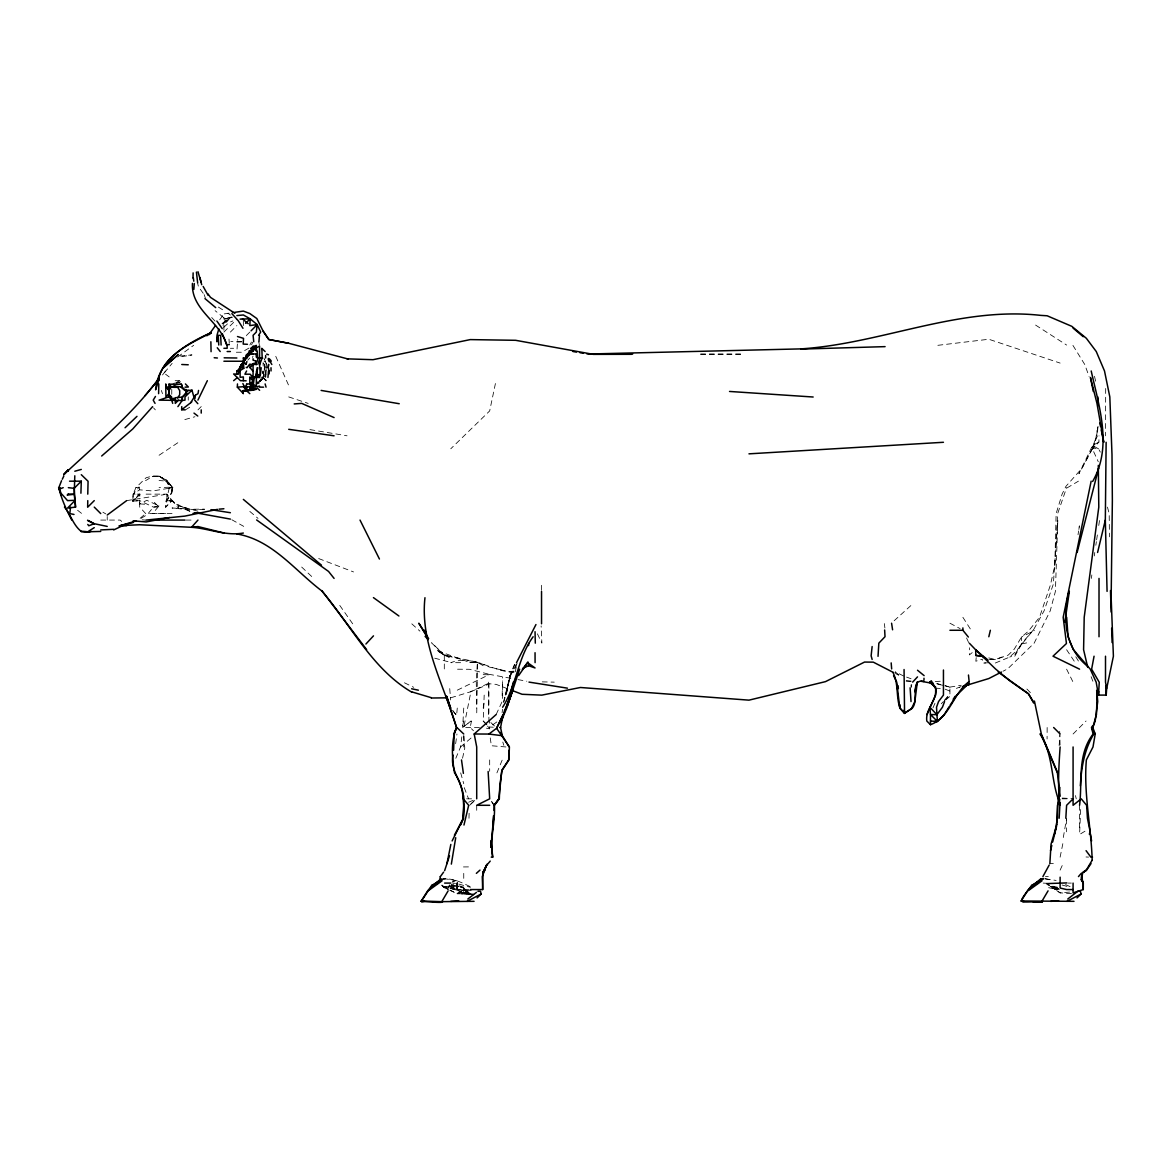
<?xml version="1.0" encoding="UTF-8"?>
<svg xmlns="http://www.w3.org/2000/svg" width="1172" height="1172" viewBox="0 0 1172 1172"><rect width="100%" height="100%" fill="white"/><g stroke="black" fill="none" stroke-linecap="round" stroke-linejoin="round"><path stroke-width="0.75" stroke-dasharray="5 3.75" d="M229.199 313.158L223.896 313.95L223.896 319.106L229.448 318.374L222.914 324.395L228.833 318.081L232.056 317.436M1047.153 727.504L1047.079 738.946M470.236 894.661L463.746 890.603L463.746 888.112L460.01 886.486M471.276 890.5L463.746 890.603L463.746 887.966L460.508 886.926M469.664 662.4L477.751 662.253L444.305 655.075L436.673 650.445L469.664 662.4L477.663 662.136L476.711 714.539M1105.679 388.474L1105.504 435.808M488.621 714.539L488.973 682.133M1098.911 442.049L1092.538 445.477L1092.641 449.023L1098.911 442.049L1099.014 435.808M468.99 818.261L469.137 811.786M541.405 590.292L541.537 584.901M502.158 695.567L502.642 677.138M990.443 659.397L995.306 659.587L1008.272 655.075L1014.263 649.156L1021.486 637.055L1028.342 631.239L1039.52 617.307L1050.449 584.901L1054.785 565.446L1056.133 513.585L1062.096 494.145L1065.919 486.365L1082.034 468.214L1092.333 448.773L1092.538 445.521L1092.231 447.865L1098.677 448.92L1100.303 452.114M1097.812 427.165L1097.446 435.808L1092.231 447.865L1096.758 435.808L1097.358 427.165M1084.964 831.226L1079.588 834.464L1080.76 807.025M185 508.795L172.035 507.989L185 509.337L191.49 512.018L171.625 501.015L165.56 507.447L167.039 500.62L171.698 493.134L172.767 487.655L166.746 480.359L159.07 476.184L152.594 476.022L146.104 477.737L135.879 487.655L133.169 494.232L132.817 501.074L139.629 500.62L153.415 507.11L159.07 507.11L152.594 500.62M1054.785 565.446L1057.671 513.585L1066.608 487.655M262.792 373.443L262.953 370.967L262.792 373.648M264.389 369.356L264.769 364.492L266.322 367.964L266.601 364.492L263.89 358.002M486.439 724.823L483.201 721.029L484.183 695.099M1059.136 745.597L1059.971 735.65M457.27 708.064L456.582 715.521L452.744 710.51M976.203 657.609L975.851 661.228L982.341 659.191L982.341 660.334M264.769 364.492L263.202 377.867L256.727 384.211M171.698 493.134L172.445 487.01L165.867 481.062L159.07 480.505M455.805 758.299L460.567 746.96L462.164 733.994M1091.396 578.411L1091.835 574.954M1094.311 555.938L1094.765 552.481M502.085 712.781L502.554 709.236M503.477 702.175C506.7 689.546 509.102 676.405 514.567 664.304M237.037 348.992L237.711 339.426M455.644 743.722L456.963 733.994M1078.885 529.451L1079.383 525.862L1078.02 534.725M1095.835 545.288L1096.362 541.684M1096.626 539.882L1097.695 532.674M1098.765 525.481L1099.556 520.075M503.799 702.175L510.611 675.643L516.427 664.07M146.104 494.145L167.039 494.145L172.138 500.459L165.56 507.11L165.999 501.367L171.478 492.65L172.387 487.083L165.75 481.121L159.07 476.154L152.594 476.374L145.562 480.652M483.201 708.064L484.256 701.574M463.746 708.064L462.662 727.504L470.91 721.029M1063.312 837.497L1066.608 818.261M911.274 687.232L911.743 684.463M1098.061 426.374L1095.058 442.284L1092.641 449.023M515.328 671.761L516.984 663.118M470.236 695.099L463.746 727.504L481.428 727.504M514.874 664.304L510.054 675.643L506.143 695.099L507.549 688.609M1060.118 857.157L1063.385 840.954M263.685 377.003L260.257 381.281L263.319 378.087L263.905 374.205L263.217 377.853L265.941 380.475L262.982 377.545L263.817 374.205L263.319 378.087L257.884 383.2M263.348 374.894L264.843 367.73M495.419 383.537L489.676 410.918L450.781 448.773M462.53 758.24L464.771 748.102L463.878 735.752M510.054 675.643L505.659 695.099L510.611 675.643M463.746 721.029L462.193 727.504L471.437 721.029L470.236 727.504L473.473 730.757M171.478 492.65L172.387 487.083L159.07 487.655M263.92 374.205L262.982 377.545L266.337 380.988M222.929 325.201L225.42 319.004L215.135 310.697M496.913 772.89L502.554 759.178M515.065 668.201L517.189 663.206M251.599 344.802L252.713 342.224M932.971 707.844L935.696 701.574M1060.118 870.122L1063.385 863.002M496.152 714.539L502.642 700.446L502.642 680.888M447.558 889.314L449.755 884.728M249.826 345.037L251.453 342.034M995.306 663.03L1009.444 657.155L1016.153 651.163L1033.616 629.657L1044.091 610.832L1053.35 584.11L1057.818 520.075L1055.401 591.377L1050.229 610.832L1034.144 643.164L1007.73 668.816L1002.998 671.248M1014.776 656.232L1021.794 643.882L1021.486 637.055L1034.451 630.521M252.302 357.489L253.079 356.142M262.118 376.813L259.701 380.812L263.319 378.087L260.199 381.193M219.706 319.736L223.896 313.95M263.202 377.867L265.985 374.161L262.968 377.545L265.941 380.475M165.56 370.997L162.249 375.304L172.138 363.364M223.793 327.296L228.892 322.578L232.847 320.938M229.565 318.462L223.896 325.596L223.896 330.46M944.529 700.255L949.921 693.663M172.035 513.585L145.68 513.585L139.702 507.051L139.629 500.62L132.773 501.147L133.139 494.145L139.629 494.145L132.817 501.074L139.834 494.145L139.629 503.901L146.822 500.327L159.07 505.894L152.594 513.585L165.633 513.6M1033.616 629.657L1021.53 643.75L1014.747 654.767L1009.722 657.111M139.629 489.808L139.175 487.156L133.139 494.145L139.629 489.808L152.594 490.965L172.767 487.655L165.56 488.68M221.991 323.604L229.448 318.374M197.965 409.863L201.232 406.581M247.79 360.185L249.826 358.002M223.896 332.086L236.861 319.121M230.386 332.086L236.861 325.596M249.826 332.086L246.589 335.324L246.589 338.562M941.277 703.742L943.445 701.574M944.529 700.504L949.921 695.099L949.921 687.1L945.057 685.649M1073.083 733.994L1086.048 721.029M140.113 494.145L132.773 501.147L139.629 494.145L133.169 494.232M469.65 805.296L475.334 799.89L470.514 804.212M894.177 620.721L911.025 605.441M256.624 384.226L259.715 380.827M222.665 323.457L228.833 318.081L232.056 317.48M460.567 746.96L472.668 736.646M945.789 699.874L950.653 695.758M140.127 518.273L145.68 513.585M165.867 481.062L166.746 480.359L172.797 487.698L169.369 487.655L166.746 480.359L159.07 476.154L152.594 476.403M176.62 382.848L179.287 380.695L181.103 382.614M972.218 652.614L969.376 654.914L969.376 647.779M248.991 348.084L241.666 352.245L232.847 352.23M177.602 357.006L193.673 345.33M496.825 721.937L489.676 727.021L493.295 727.211M159.07 455.249L178.525 442.284M141.182 518.332L147.379 514.508L153.415 507.11L159.07 505.894M185.425 409.863L191.3 406.259M1066.886 488.006L1078.416 481.179M468.932 892.83L463.746 889.944L457.27 893.738L450.121 890.119M450.781 887.951L454.106 886.31M457.27 690.176L489.676 674.413L516.193 679.277M450.781 697.78L470.236 691.89L489.676 682.778M468.654 802.219L475.1 799.494M470.236 691.89L489.676 683.803L496.152 684.375L509.117 689.326M988.816 659.323L995.306 659.572L1002.895 656.701M961.069 686.602L956.088 688.491L959.414 687.481M173.017 383.508L180.561 381.984L176.489 383.508M1069.611 892.068L1060.118 892.903L1050.654 886.413L1057.188 888.464M458.062 890.617L463.746 892.961L468.258 891.482M458.516 886.193L454.033 885.314L444.305 886.867L444.305 887.731L448.656 889.519M441.873 885.138L444.305 887.189L454.033 885.314M184.839 419.591L194.918 416.749M231.997 316.909L223.896 319.106L230.972 317.509M440.408 880.069C451.484 876.304 462.515 883.234 472.228 887.57M513.981 672.552C492.328 671.556 472.843 654.152 450.781 662.678L463.746 662.678M1021.794 643.882L1027.712 642.696M949.921 687.1L961.274 685.283M457.27 893.152L463.746 891.892L457.27 893.738L468.61 894.177M181.763 356.684L191.974 354.926L180.298 355.98M940.252 681.24L933.996 681.606M126.664 500.62L164.798 494.555M135.879 487.655L139.175 487.156M197.965 511.212L178.525 505.967L172.138 500.459L165.999 501.367L169.369 487.655L166.746 480.344L159.07 476.184M937.878 345.315L988.816 339.25L1060.118 363.086M513.981 671.131L509.117 671.556L496.972 669.036M988.758 662.707L982.341 663.162L985.579 662.927M236.861 342.034L241.622 341.711M456.641 890.031L444.305 886.867L450.781 886.926L463.746 893.167L470.236 894.646L463.746 892.273L470.236 893.826L457.27 893.811L444.305 887.687L442.064 885.387M241.725 341.828L230.767 341.579M185 509.337L204.455 509.102M463.453 866.943L470.382 866.884M440.833 878.824L445.331 878.795M700.666 354.222L742.491 354.149L700.387 354.091M230.386 348.289L233.624 348.289M175.141 380.695L179.287 380.695M100.733 520.075L120.189 520.075L121.712 521.408M186.04 520.075L191.49 520.075M513.981 671.527L509.117 671.527L509.908 676.215M505.923 746.96L491.376 745.744L489.676 733.994M466.573 798.821L474.821 798.821M1062.125 798.821L1069.435 798.821M1049.966 863.632L1053.335 863.632M1045.453 876.597L1048.325 876.597M1043.197 883.087L1046.948 883.307M1068.132 883.087L1071.34 883.087M459.087 886.325L454.809 886.325L454.487 883.087L450.781 886.926L450.781 884.362M463.746 889.563L470.236 889.563M457.549 669.212L469.401 669.285L489.676 674.413M542.255 681.87L554.239 682.148M483.201 674.647L489.676 674.852M937.014 688.272L940.296 688.404M906.161 681.196L911.025 681.415M204.455 509.41L191.49 509.41L178.525 505.967L178.525 508.414L172.138 500.459M1086.019 856.981L1088.554 857.098M1059.385 889.46L1054.639 889.226L1050.844 886.677M463.746 893.723L470.236 894.06M1062.169 798.059L1072.732 798.63M139.629 503.901L146.104 504.326M1053.643 888.728L1048.779 887.731L1059.049 889.46M906.161 680.654L911.025 681.035L911.025 687.1M142.208 519.782L145.665 520.119M1071.472 893.621L1060.118 892.844L1054.727 889.167M1045.263 878.795L1056.119 880.436M1057.056 887.849L1050.42 886.281M458.135 889.431L463.746 890.237M442.064 885.138L444.305 887.189L463.746 890.603M309.935 429.611L347.059 435.808M938.259 684.419L943.445 685.356M517.965 679.599L526.799 681.225M452.128 882.838L455.512 883.468M1044.999 878.78L1053.218 880.333M443.412 878.473L457.3 880.861L452.597 881.534L455.219 880.948L452.348 879.703M486.439 728.178L489.676 728.852M1052.734 886.193L1058.067 887.365M936.955 683.672L940.208 684.419M501.089 669.871L489.676 667.146L477.663 662.136M431.604 642.915L444.305 655.207L450.781 658.078L437.097 650.211L444.305 655.207L463.746 659.909M936.882 683.759L940.164 684.565M988.758 657.902L995.306 659.572M434.695 658.181L451.454 662.59M1062.125 885.021L1070.388 887.321M458.882 884.098L470.441 887.321M1058.506 888.728L1053.643 887.365L1057.071 888.449M945.057 685.81L949.921 687.188M460.508 887.014L463.746 887.966M459.439 885.886L463.863 887.189M1058.506 888.537L1050.434 886.091M450.781 888.435L455.014 889.738M288.722 396.912L308.163 403.388M903.671 676.024L895.496 671.966M906.615 677.108L911.025 678.735M177.089 381.984L181.162 383.508M318.681 558.561L353.548 571.936M264.066 361.254L265.546 361.826M945.174 689.18L949.921 691.114M1065.538 884.596L1070.505 886.823M404.443 682.793L413.731 687.319M450.781 886.237L457.402 889.548M895.364 673.49L898.514 675.101L895.716 672.743M451.191 884.86L454.033 886.325M949.921 623.211L960.132 628.632M231.866 519.767L243.732 526.375M1098.677 448.92L1092.538 445.477L1078.914 473.766L1092.333 448.773L1098.267 461.739M463.746 892.961L463.746 889.929L470.236 893.562M259.041 383.64L257.386 381.779M463.746 889.929L470.236 893.665M483.201 665.711L477.37 662.312L476.257 681.313L476.711 708.064M102.902 512.193L105.773 513.893M218.358 307.064L224.057 310.668M1035.594 325.084L1066.608 345.051M227.939 313.232L230.43 315.048M165.56 374.205L169.178 376.915M77.586 510.26L81.615 513.424M895.218 671.922L898.763 674.896M249.826 511.446L258.016 518.39M463.746 888.156L468.932 892.551M411.812 623.841L419.942 631.151M483.201 721.029L487.083 724.618M490.878 722.597L496.152 727.504M165.75 481.121L172.797 487.698M444.305 655.075L431.736 642.739M301.687 567.058L314.169 578.836M441.903 885.402L444.305 887.731M1026.892 689.033L1032.796 695.099M211.693 317.495L215.018 321.099M153.532 407.871L155.334 409.863M487.523 726.083L489.676 728.618L489.559 721.366M452.773 710.759L455.908 714.539M451.703 884.333L453.535 886.823M494.423 805.296L490.628 800.11L493.837 805.296M203.21 293.293L198.478 286.744L197.731 283.697M339.763 605.411L353.109 624.398M1066.608 649.713L1075.588 663.191M962.886 617.307L970.343 628.968M1072.937 345.403L1084.745 364.492L1089.081 376.432M1075.779 656.774L1079.515 662.781M263.495 363.042L265.985 367.92L264.623 364.492M1066.608 669.168L1073.083 682.133M537.421 633.847L541.874 643.135L541.127 625.921M264.491 359.277L266.601 364.492M966.563 637.978L968.673 642.652M275.757 356.332L288.488 385.017M1091.117 676.727L1092.89 681.254M464.244 787.672L468.551 798.821M161.37 390.466L162.498 393.66M204.162 294.612L205.364 298.01M502.803 742.066L503.813 745.289M460.684 772.89L463.746 783.731M1107.452 507.11L1109.195 513.585L1109.43 536.835M1075.457 795.568L1076.248 798.821M1094.487 376.285L1096.157 383.347M258.778 341.799L259.364 345.037M884.318 623.577L884.904 627.987M449.726 688.609L450.649 699.962M265.971 367.73L266.19 370.513M228.994 339.074L229.273 343.235M262.997 362.778L263.202 366.074M1059.693 731.299L1060.074 745.216M488.621 682.133L488.944 721.029M1079.573 805.296L1079.573 831.226M1066.608 819.052L1066.608 831.798M489.676 759.925L489.676 771.264M476.711 805.296L476.711 811.786M463.746 735.606L463.746 746.96M463.746 873.36L463.746 879.85M444.305 655.207L444.305 669.168M243.351 320.747L243.351 325.596M188.252 396.898L188.252 400.135M171.771 389.353L171.771 394.29M107.223 516.515L107.223 520.075M263.319 378.087L258.045 382.995L263.319 378.087M171.625 501.015L167.039 500.62L166.79 494.145L171.625 501.015"/><path stroke-width="1.5" d="M1083.265 889.563L1083.265 883.087L1081.448 876.597L1081.492 879.85L1083.28 883.087L1083.265 889.563L1073.083 892.859L1073.083 883.087M243.351 380.695L240.45 380.695L233.624 373.971L238.326 374.205L239.733 367.276L243.351 367.451L241.344 364.492L249.826 354.237L249.387 351.029L253.079 351.073L253.079 348.611L249.387 351.029L249.826 351.849L246.574 354.75L246.56 357.987L243.351 358.002L243.776 368.33L240.114 370.586L240.114 377.311L243.351 376.915L243.351 380.695L246.149 380.827M237.477 383.933L237.345 387.17L245.856 386.496L253.093 387.434L256.316 386.101L256.448 370.967M1107.071 591.377L1105.328 520.075L1106.134 442.284M454.135 733.994L453.637 750.197M171.742 397.118L168.797 394.378L168.797 389.119M490.936 840.954L490.878 847.429L493.778 815.668M424.967 597.705C419.884 643.135 443.998 685.063 456.479 727.504L454.721 732.368M935.769 687.275L929.572 682.309L931.286 680.786L935.857 688.609C937.146 700.402 925.089 709.119 926.803 721.029L930.48 724.692C949.965 717.63 953.085 693.165 969.141 681.665L968.468 675.028M87.768 500.62L87.651 507.227L94.258 500.62M158.601 393.66L158.821 383.933M253.079 358.764L253.079 360.17L256.067 361.108L256.316 362.749L253.079 363.672L253.079 381.017L249.826 383.947L246.574 383.933M193.014 278.116L193.131 272.886M904.066 669.52L904.55 713.411L911.567 708.562L914.863 701.574L917.339 681.855L914.805 691.714M1079.573 805.296C1082.518 781.534 1077.053 754.753 1093.139 733.994L1091.454 727.504M491.317 840.954L492.665 857.157M80.912 493.222L81.293 481.179L69.544 481.179M460.786 824.751L463.38 818.261L463.819 804.256M185.132 409.863L181.66 409.746L181.763 406.625M256.815 376.285L257.137 367.73M268.476 370.967L267.963 377.457M454.414 835.226L463.306 818.261L463.76 805.135M440.482 880.216L431.662 885.461L421.261 901.356L423.619 901.034L421.275 900.99L427.912 890.442L440.833 878.824L442.078 880.802L428.542 890.53M463.218 818.261C464.302 802.732 463.936 786.06 454.546 772.89C452.04 758.152 450.751 741.466 456.582 727.504L446.327 697.15M256.316 389.412L253.079 389.353L251.218 383.933L253.386 383.933L254.295 377.457L259.51 377.443L260.33 375.011L259.569 364.829L262.176 358.002L261.825 348.289M236.759 374.249L236.905 371.041L240.216 367.979M476.711 798.821L476.711 746.96L474.191 733.994L488.885 734.053L502.217 735.694L500.591 727.504L503.022 714.539L496.606 728.266L509.41 746.96L508.912 759.925L501.924 770.575L499.77 785.855L499.316 798.821L494.423 805.296C495.419 822.861 489.369 839.767 492.767 857.157M904.55 713.411L899.803 708.064L899.949 704.826M177.895 406.625L182.129 400.472L182.275 397.132L188.311 390.408L191.974 390.188L194.303 398.495M258.924 341.799L259.466 335.324M509.088 750.197L508.663 759.925L501.821 770.312L498.862 798.821L494.262 805.296L494.027 810.482M463.863 810.16L463.511 795.436M1056.661 824.751L1057.598 805.296L1059.913 787.467M1059.151 818.261L1060.045 802.366M236.861 315.59L243.351 314.975L250.178 318.828L249.826 325.596L257.166 324.615L260.697 332.086L258.572 335.324M492.811 829.498L493.544 815.668M1092.172 860.394C1091.293 826.758 1083.485 793.752 1086.356 759.925L1093.007 746.96L1095.205 733.994L1092.275 726.201L1092.685 727.827L1095.19 721.029L1097.725 701.574L1097.007 692.74M528.572 645.596L528.704 643.325M253.079 346.341L253.079 351.073L251.042 348.289L253.079 346.341C257.591 345.887 256.448 343.279 255.701 348.89L251.042 348.289L253.079 348.611M1049.863 863.632L1051.035 844.192L1056.792 824.751M1065.817 818.261L1066.608 805.296L1073.083 798.821L1073.083 746.96M184.912 390.481L181.264 387.39L182.143 387.082L181.455 384.255L168.988 384.196L168.797 389.543L171.625 386.863L175.287 386.159L182.143 387.082L185 389.968L188.311 390.408M265.429 377.003L265.868 370.499M1096.596 690.484L1098.457 695.099L1106.222 695.099L1106.661 688.609L1113.4 656.203L1111.159 597.867L1112.36 500.62L1111.994 454.546L1109.825 396.912L1104.507 370.982L1096.259 351.527L1086.327 338.269L1071.809 326.329L1047.153 315.781L1040.677 315.371C958.52 306.244 881.666 343.66 800.828 348.89L588.534 354.017M439.852 881.461L440.218 876.597M193.849 289.411L194.303 283.521M878.033 656.335L878.839 643.15L885.021 636.704L884.64 629.979M1098.735 691.48L1098.457 695.099L1099.263 682.324L1091.63 669.168L1094.062 656.203M61.838 494.145L67.551 500.62L75.228 500.283L67.537 508.091L75.565 507.11L74.217 494.306L74.803 475.788M217.406 337.053L216.952 341.799L216.981 335.324L218.842 328.849M257.093 351.527L256.053 348.201L259.554 345.974L259.569 364.829L257.811 361.254L257.225 351.527M1080.35 785.855C1081.346 767.792 1084.217 749.699 1093.828 733.994L1091.835 727.504M172.694 403.388L171.581 399.681L168.797 396.898L159.084 400.135L182.129 400.472L182.51 396.898M872.129 646.548L871.133 655.793L872.129 659.44M70.54 507.11L69.807 513.585L74.012 514.464M194.962 398.539L195.343 395.286L197.995 393.66L198.551 390.423M261.195 367.73L260.33 375.011L256.331 374.264L259.51 377.443M453.051 755.061C449.535 771.088 463.819 783.145 463.467 798.821M237.345 387.17L243.351 393.66L242.575 391.082L246.721 390.642L246.926 387.17M269.106 370.791L269.106 373.941M1068.967 591.377C1062.315 618.113 1064.718 648.438 1087.982 666.546M1064.879 621.995L1069.347 591.377M257.884 367.73L256.331 374.264M451.337 864.116L455.718 837.702M1054.756 833.819L1057.466 818.261L1057.627 805.296L1059.854 799.436M1059.781 805.296C1057.715 785.636 1058.741 766.488 1060.118 746.96M446.942 863.632L450.839 844.426M1091.147 481.179L1063.18 617.307L1066.447 643.516L1053.013 656.203L1079.573 669.168M891.658 668.948L891.174 662.898M463.966 825.044L468.683 805.296L463.277 798.821M1097.593 552.481L1105.328 520.075M988.816 636.762L990.369 630.272M1050.522 850.667L1051.811 845.481M1052.661 842.023L1056.514 826.48M1089.359 834.274L1090.121 831.226M513.321 682.133L508.707 700.299L503.433 714.539L496.606 728.266L488.885 734.053M1077.112 552.481L1098.633 468.214M1092.7 727.856L1096.45 714.539L1097.329 688.609L1096.172 682.133L1090.268 669.168L1073.303 649.522L1068.044 636.762L1066.667 617.307M512.94 690.235L506.905 706.438M1023.947 901.561L1021.09 900.99L1074.006 901.327M245.812 357.255L246.574 354.75L256.316 353.798M507.139 706.364L512.091 691.158M444.627 870.679L449.506 855.809M513.307 688.609L506.641 706.35M519.65 669.168L506.787 708.064L501.865 719.447M158.865 379.992L155.612 389.822C158.074 360.053 186.802 343.455 211.194 332.599L209.173 334.65M158.059 380.797C163.421 354.72 190.128 343.821 211.194 332.599L206.814 335.778M470.236 889.563L482.718 889.563L482.263 876.597L486.937 864.262L482.849 872.583L486.16 866.386M246.164 364.214L246.867 361.533M503.096 715.521L508.721 700.402M944.573 701.574L942.42 707.258L936.911 714.671L937.468 721.483L930.48 721.029M71.77 520.075C66.364 509.571 61.501 499.433 58.834 487.655L61.545 480.725M1092.04 860.394L1086.21 870.269L1082.62 873.096L1081.492 879.85L1082.298 872.627L1086.385 870.444L1091 863.632M926.979 714.539L935.608 695.099L935.666 688.609L932.824 684.302M1092.641 481.458C1112.55 446.913 1099.233 406.962 1091.205 370.982M500.737 722.611L503.433 716.092M197.936 400.092L207.341 380.695M516.5 662.678L535.956 624.544M251.218 383.933L252.405 383.273L250.618 387.17L252.258 385.017M62.292 479.216L63.786 476.198M452.114 840.954L463.497 818.261M453.608 733.994L456.875 727.504L463.746 733.994M246.589 370.982L244.889 374.205L250.134 374.205L253.167 377.516L249.783 377.296L249.826 383.947L252.669 383.581M502.642 707.258C516.574 685.415 517.702 657.741 533.128 636.762M1042.89 876.597L1049.174 865.083M245.856 386.496L246.589 384.431M421.275 900.99L441.756 901.664L448.129 890.852M1041.688 901.664L1048.061 890.852M68.328 471.188L68.328 469.738L63.684 474.689C96.631 443.807 132.48 414.492 159.216 377.897M155.466 396.444L153.21 400.135L155.056 403.388M949.159 706.672L943.987 715.096L937.395 721.425L934.304 721.586M240.114 370.586L239.733 367.276L241.461 364.492L243.351 367.451M190.743 402.655L195.343 395.286M177.646 397.982L179.712 394.686L179.712 390.613L177.646 387.317L174.291 386.057L170.936 387.317L168.856 390.613L168.797 396.898M1043.344 878.473L1031.594 885.461C1015.084 907.231 1019.801 900.799 1042.435 901.971L1033.074 901.883M1021.09 900.99L1027.844 890.442L1032.605 885.622L1040.78 878.824L1043.769 878.81M950.096 705.251L956.645 695.274L968.057 684.17M953.173 699.288L955.165 696.3M504.356 710.833L506.231 708.064M144.962 395.697L158.454 379.757M518.595 675.643L528.03 662.019L522.316 669.344M484.9 870.122L482.981 872.876L482.63 889.563M440.379 876.597L443.573 872.158M209.202 334.225L215.501 325.538M494.086 805.296L498.862 798.821M155.598 383.947L158.923 379.625L155.568 383.947M485.955 866.137L490.218 861.098M1078.46 876.597L1081.258 873.36M253.137 371.363L250.119 367.73L253.005 364.404L256.741 364.492L256.067 361.108M152.594 406.669L132.744 428.981L101.671 456.011M197.965 520.075L191.49 527.297L139.629 524.748L120.189 525.642L135.937 520.998M168.665 393.924L165.926 396.898L165.735 383.933L166.439 387.17L168.797 389.543M365.928 644.014L373.487 635.854M912.622 682.133L917.515 676.874M63.684 474.689L68.328 469.738M254.295 377.457L256.785 374.791M251.057 330.841L257.166 324.615L250.178 318.828L240.099 319.121M242.575 391.082L253.079 390.217L255.115 388.152M75.565 507.11L74.158 488.343L81.293 481.179M178.525 400.135L175.287 403.388L175.287 397.718L182.275 397.132L185 394.642M245.622 323.34L250.178 318.828M477.107 897.913L481.106 894.016L480.535 891.306L477.912 891.262M969.141 681.665L962.52 688.111L969.376 683.452M1077.039 897.913L1081.038 894.016L1080.467 891.306L1077.844 891.262L1067.736 899.041M191.974 390.188L185 396.898L185 400.135L182.129 400.472M125.052 427.765L136.978 416.353M181.66 409.746L191.754 401.908M476.359 873.36L479.963 870.122M474.191 733.994L496.152 714.539M233.624 380.695L237.491 377.457M246.589 389.895L249.826 390.217L249.739 387.185L252.112 385.178M255.892 325.596L257.166 324.615L256.316 332.086L253.079 335.324L253.753 341.799M467.804 899.041L476.462 892.375M107.223 515.035L126.664 500.62M1028.474 890.53L1042.011 880.802L1040.78 878.824M432.673 885.622L440.408 880.069M1032.605 885.622L1040.355 880.069M1083.573 871.807L1086.107 870.151M255.203 346.795L252.962 348.231L256.595 351.263M91.006 531.297C86.728 533.538 72.723 530.096 87.768 531.766L94.258 527.649M893.005 672.538C898.704 683.613 895.921 696.417 899.935 708.064L904.55 713.015L911.684 708.679C919.903 701.588 908.871 678.222 923.99 681.459M171.581 399.681L174.042 398.216M481.106 894.016L466.998 901.385L441.756 901.664M1081.038 894.016L1066.93 901.385M1001.43 672.054L988.816 678.544L962.725 686.47M113.699 529.92L123.426 525.334M523.049 668.23L528.572 665.725L535.047 667.952L528.572 663.352L528.572 665.725M63.2 487.655L61.252 488.431L58.79 487.655M107.223 526.418L94.258 523.708L88.794 525.759L87.768 524.441M431.662 885.461L436.819 883.659M1031.594 885.461L1036.751 883.659M253.299 384.182L249.826 384.797M256.316 389.045L253.079 390.217M74.803 471.232L81.293 469.43M421.7 901.532L423.619 901.034M1023.566 901.034L1022.189 901.532M964.512 685.649L969.376 684.433L966.124 684.785M118.958 525.964L133.139 522.551M185.279 393.982L186.817 393.66M169.647 517.497L146.104 521.921L133.139 520.837M217.421 509.366L185 516.09L146.104 520.075M458.706 900.799L450.766 901.371M1058.638 900.799L1050.698 901.371M234.503 312.382L243.351 311.078L249.826 313.554L256.815 318.52L263.26 331.354L268.798 339.514L288.722 343.279L348.289 359.072M193.102 513.365L197.965 512.662M223.969 533.011L197.965 526.55L191.49 527.297C208.821 528.426 225.844 536.249 243.351 533.04M243.234 390.54L249.826 389.69L246.281 390.598L242.868 383.566M236.905 371.041L238.253 370.967M219.032 509.161L223.896 508.751M294.216 403.93L301.687 403.388L334.093 417.584M748.967 453.842L943.445 442.284M185 387.17L188.37 386.994L185.396 383.933M100.733 529.92L113.699 529.319M800.828 349.11L885.094 346.634M1066.886 882.912L1046.655 883.6L1049.321 885.475M246.223 367.378L247.028 367.73L249.563 364.302L253.005 364.404M87.768 531.766L100.733 531.443M431.34 698.014L447.25 697.823M466.998 901.385L474.074 901.327M249.826 389.412L253.079 389.397L249.739 387.185M631.576 354.31L593.398 354.369L515.607 340.305L470.236 339.602L372.989 359.701L347.059 358.852M223.896 348.289L227.148 348.289L227.148 345.037M227.148 351.527L230.386 351.527M257.283 358.002L262.176 358.002M245.9 364.126L243.322 361.254L223.896 361.225M241.344 364.492L243.351 364.492L243.351 361.269M271.831 364.492L270.351 361.884M271.025 370.967L271.01 367.73M64.445 507.11C70.935 514.742 72.986 524.939 81.293 531.473M151.408 520.075L185 520.075M949.921 630.272L962.886 630.272L968.365 637.055M499.668 727.504L500.634 727.504M489.676 805.296L476.711 805.296L489.676 798.821L488.138 771.498M491.244 857.157L492.372 857.157M1092.524 857.157L1090.883 857.157L1086.063 850.667M444.613 883.087L450.781 883.087M1073.083 889.563L1066.608 889.563L1060.118 888.024L1060.118 877.169M586.908 353.9L632.675 353.973M192.442 283.375C190.977 309.921 220.014 321.406 226.621 344.597L229.36 344.627M173.588 387.317L176.65 387.346M421.554 901.532L424 901.561M121.8 525.642L126.664 525.701M224.145 357.826L236.861 358.002M259.305 387.112L263.583 387.17M936.911 714.671L930.48 714.539L929.894 707.273L936.911 714.671L936.531 707.199L938.552 701.574L943.445 695.099L943.445 670.018M433.127 901.883L442.503 901.971C442.298 903.392 416.045 900.594 422.257 901.532M181.763 364.492L188.252 364.785M247.453 344.304L243.175 344.085L243.527 338.356L237.491 336.525M969.376 643.238L975.661 649.786L975.851 655.485L982.707 655.837L986.912 659.074M729.526 391.448L813.163 397.015M214.183 357.738L217.421 358.002M210.931 509.659L230.386 512.721M68.328 487.655L74.158 488.343M975.851 655.485L982.209 656.232L988.025 660.378M470.236 894.06L473.473 894.5M288.722 429.318L334.093 435.808M528.982 682.104L567.468 688.169M572.947 351.512L576.434 352.113M579.935 352.699L583.422 353.299M321.128 390.423L399.227 403.725M195.021 512.662L230.386 519.093M920.972 681.254L933.073 683.466M929.572 682.309L932.531 682.851M288.722 343.279L268.813 339.499L263.26 331.354M411.621 688.77L418.375 690.191M253.079 363.672L256.741 364.492L256.316 362.749M239.733 367.276L243.776 368.33M411.885 691.905L431.34 697.706M236.861 533.949C272.344 540.014 294.582 570.251 321.685 590.835C350.868 624.881 371.993 669.022 411.885 692.227M266.659 354.134L268.491 354.764M174.291 399.227L170.936 397.982L168.856 394.686M512.369 690.572L522.082 694.278L541.757 695.143L580.433 687.495L748.967 700.153L825.484 681.635L864.54 662.063L873.301 662.151L893.782 672.669M269.868 360.595C274.365 363.994 265.517 353.387 269.15 361.782M94.258 523.708L87.519 520.295L94.258 523.869M256.316 386.101L252.669 384.064L253.093 387.434L252.405 383.273M232.832 311.957L210.506 297.38L207.796 293.703M232.129 311.606L234.869 313.305M256.609 519.943L328.556 571.453L334.093 578.411M373.429 597.617L398.92 616.003M249.387 351.029L253.079 353.812M193.995 413.101L197.775 416.031M917.515 670.238L924.122 675.629M242.443 318.887L248.23 323.721M204.954 298.582L215.707 307.621M243.351 499.404L321.509 565.197M1073.083 328.116L1083.25 336.701M982.707 655.837L975.661 649.786L995.511 668.963L1009.839 680.844L1028.445 693.824L1033.851 702.511M998.222 672.098L1028.459 693.795L1033.66 703.01M246.135 390.379L249.826 393.66M257.313 388.166L259.627 390.276M262.323 348.89L265.121 351.527M81.293 474.689L88.076 481.267L87.768 494.145M937.468 721.483L930.48 714.539L930.48 724.692M94.258 507.11L100.733 513.585M1053.643 727.504L1060.118 733.994M425.099 636.396L428.351 639.663M168.988 384.196L171.625 386.863L166.146 387.17L168.695 390.291M243.351 358.002L245.27 359.98M930.319 682.163L935.285 687.319M231.88 313.613L238.312 320.835L242.97 328.307M249.783 377.296L253.079 381.017M194.581 399.945L197.834 403.681M256.023 386.907L259.554 386.115M265.561 380.08L265.941 380.519M244.01 387.17L246.721 390.642M217.274 347.762L220.204 351.527M321.875 590.644L366.616 649.581M216.849 321.04L222.24 328.658M509.219 746.96L500.854 733.306M428.644 638.593L418.814 623.196L426.974 636.762L424.953 629.891M1092.802 730.097L1095.205 733.994M1081.287 879.85L1083.28 883.087M203.181 286.466L208.118 295.329M360.024 520.075L379.435 559.029M893.577 675.643L896.741 682.133L899.803 708.064M1039.945 733.994C1053.731 754.563 1050.537 779.951 1059.385 802.058M1040.956 733.994L1057.393 772.89L1060.191 796.242M500.752 732.427L502.217 735.694M222.314 333.698L226.621 344.597M1057.701 772.89L1041.337 733.994L1034.437 701.061M265.121 383.933L266.044 387.17M199.855 277.515L201.174 282.247M181.455 384.255L182.143 387.082M201.731 284.708L197.995 271.728M1087.748 667.395L1083.587 649.713L1084.203 617.307L1098.794 507.11L1098.311 465.357M1093.315 391.477L1090.429 377.457L1096.963 403.388L1103.775 442.284L1101.255 430.021M1099.805 423.019L1100.537 426.52M1090.048 831.226L1087.44 818.261L1086.62 805.296L1081.229 798.821L1073.083 805.296L1073.083 798.821M268.315 367.73L268.813 370.264M904.022 710.217L904.55 713.015M1106.661 688.609L1105.504 682.133L1105.504 656.203M1090.458 834.464L1091.586 840.954M891.584 623.226L892.595 629.803M461.504 759.925L463.394 773.359M221.112 345.037L220.658 335.324L218.226 335.324L218.768 345.037M193.336 277.823L193.79 281.192M196.427 272.08L197.672 283.082M898.104 685.693L898.382 688.609M249.826 364.477L250.119 367.73M910.117 687.788L911.025 701.574M256.141 354.457L256.316 357.182M1105.811 686.118L1106.222 695.099M535.296 643.164L535.047 631.708M1097.842 396.912L1098.135 405.556M1110.485 590.556L1111.144 612.062M1111.657 628.207L1112.096 642.549M210.872 341.755L211.077 351.688M246.574 354.75L246.618 358.061M265.634 355.526L265.648 358.002M535.047 652.701L535.091 662.634M1099.014 578.411L1099.014 636.762M962.886 627.899L962.886 630.272M923.99 678.222L923.99 680.156M541.537 591.377L541.537 623.797M249.826 351.849L249.826 354.237M201.218 409.863L201.218 413.101M185.879 389.353L185.879 394.29M457.27 883.087L457.27 889.563L457.27 883.087M268.578 364.492L268.168 367.73L268.608 364.492M68.328 493.998L67.185 495.053L74.217 494.306L68.328 493.998M171.302 360.522L162.718 368.389L178.261 354.545L171.302 360.522M59.508 487.655L58.6 487.655L61.266 495.009L59.508 487.655M450.678 708.225L446.649 696.315L450.678 708.225"/></g></svg>
